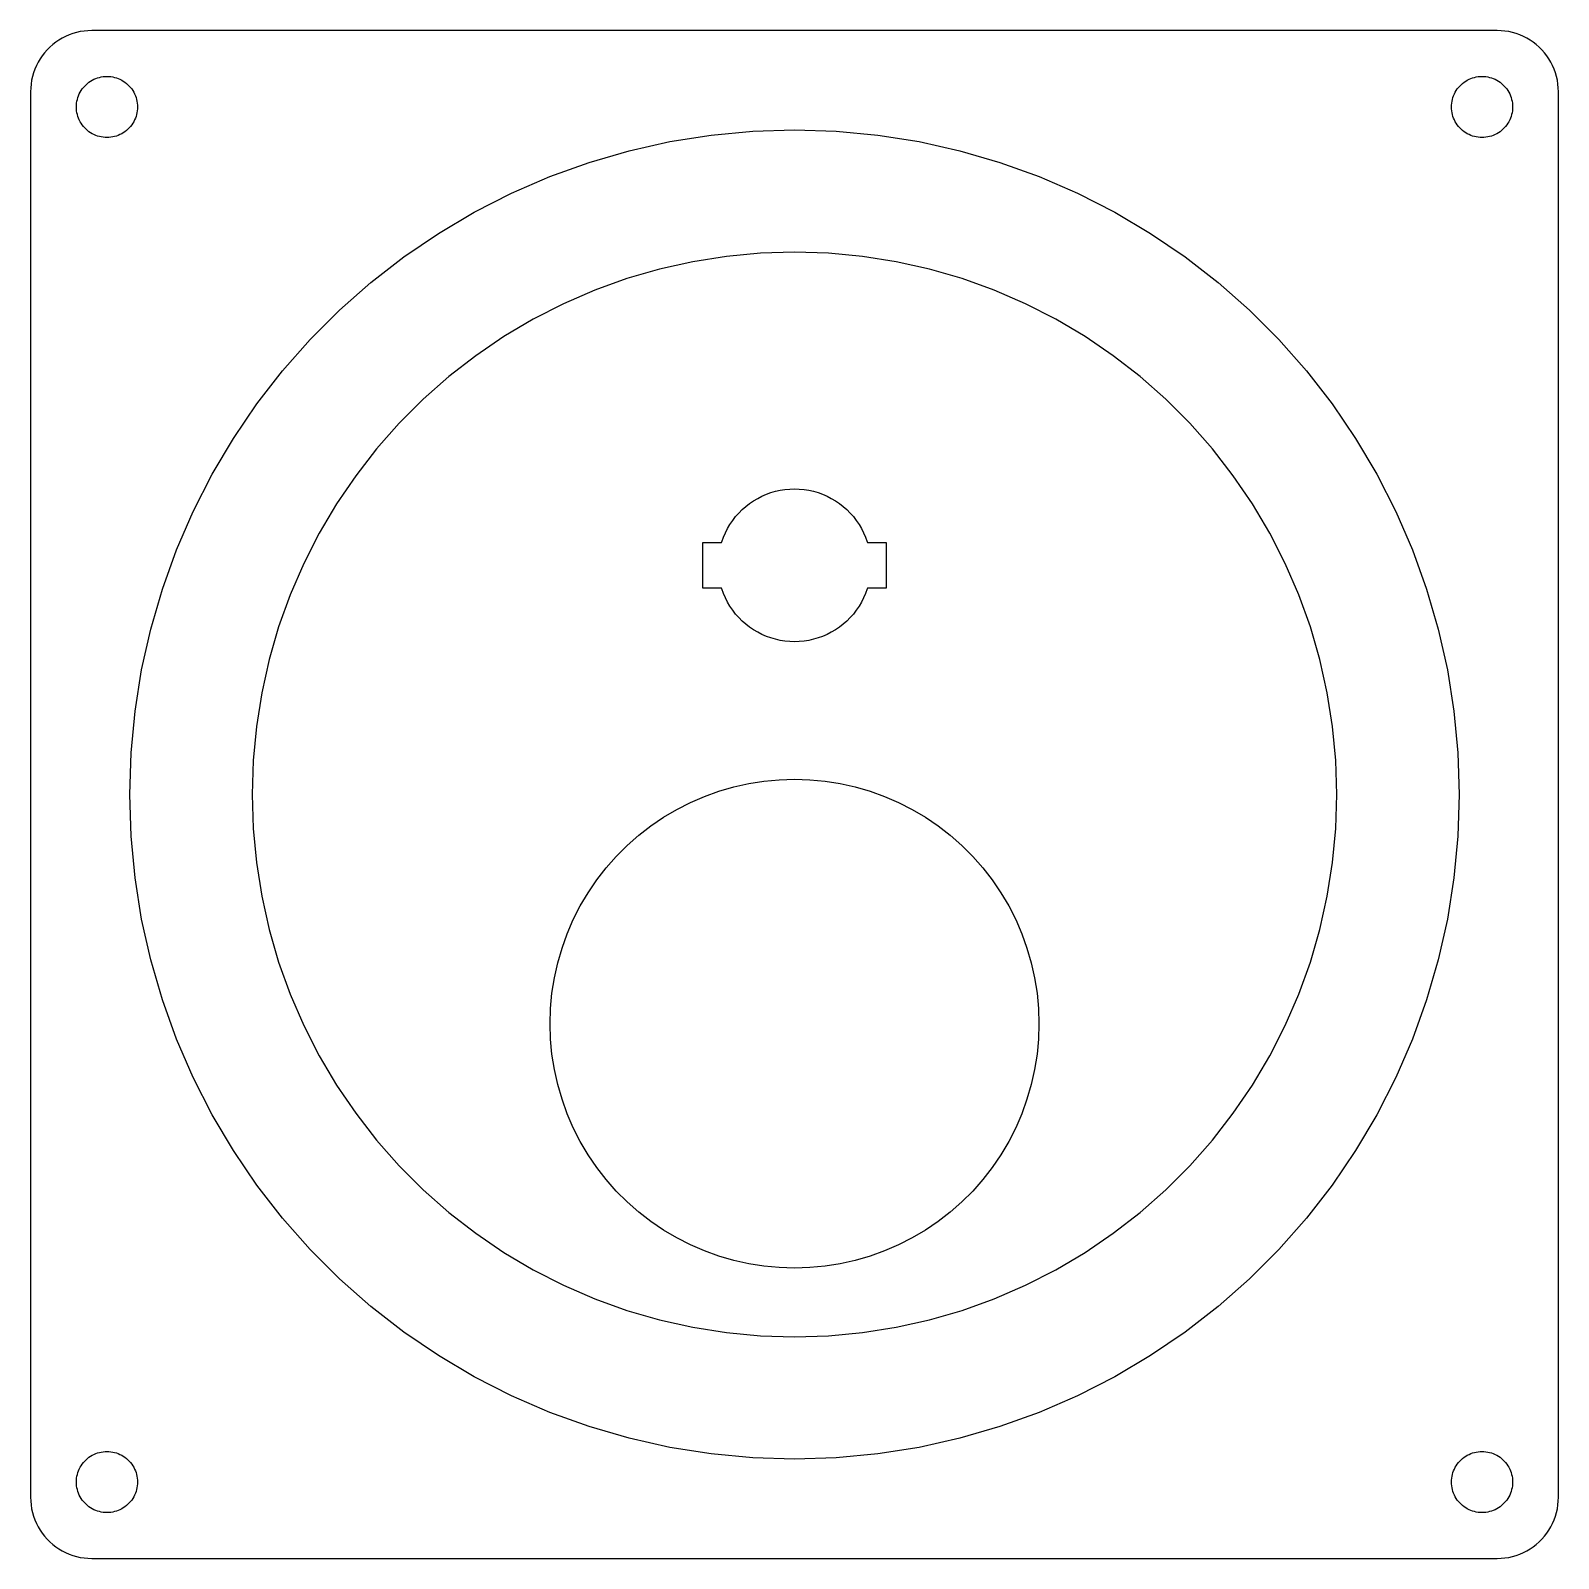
# Model space of a CAD drawing. Header units: metres. Extents: x -50 to 260, y -50 to 155.
# Drawn here: x 55 to 155, y -50 to 50 of the extents above; entities that cross this region are included whole.
import ezdxf

# ---------------------------------------------------------------- set-up
doc = ezdxf.new("R2010")
doc.units = ezdxf.units.M

msp = doc.modelspace()

# ---------------------------------------------------------------- linework, layer by layer
for p, q in [((59, 50), (58.7488, 49.9921)), ((151, 50), (59, 50)), ((151.251, 49.9921), (151, 50)), ((56.4503, 49.082), (56.2618, 48.9159)), ((56.6489, 49.2361), (56.4503, 49.082)), ((56.8567, 49.3773), (56.6489, 49.2361)), ((57.073, 49.5052), (56.8567, 49.3773)), ((57.2969, 49.6193), (57.073, 49.5052)), ((57.5275, 49.7191), (57.2969, 49.6193)), ((57.7639, 49.8042), (57.5275, 49.7191)), ((58.0052, 49.8743), (57.7639, 49.8042)), ((58.2505, 49.9291), (58.0052, 49.8743)), ((58.4987, 49.9684), (58.2505, 49.9291)), ((58.7488, 49.9921), (58.4987, 49.9684)), ((151.501, 49.9684), (151.251, 49.9921)), ((151.75, 49.9291), (151.501, 49.9684)), ((151.995, 49.8743), (151.75, 49.9291)), ((152.236, 49.8042), (151.995, 49.8743)), ((152.472, 49.7191), (152.236, 49.8042)), ((152.703, 49.6193), (152.472, 49.7191)), ((152.927, 49.5052), (152.703, 49.6193)), ((153.143, 49.3773), (152.927, 49.5052)), ((153.351, 49.2361), (153.143, 49.3773)), ((153.55, 49.082), (153.351, 49.2361)), ((153.738, 48.9159), (153.55, 49.082)), ((55.6227, 48.1433), (55.4948, 47.927)), ((55.7639, 48.3511), (55.6227, 48.1433)), ((55.918, 48.5497), (55.7639, 48.3511)), ((56.0841, 48.7382), (55.918, 48.5497)), ((56.2618, 48.9159), (56.0841, 48.7382)), ((153.916, 48.7382), (153.738, 48.9159)), ((154.082, 48.5497), (153.916, 48.7382)), ((154.236, 48.3511), (154.082, 48.5497)), ((154.377, 48.1433), (154.236, 48.3511)), ((154.505, 47.927), (154.377, 48.1433)), ((55.1958, 47.2361), (55.1257, 46.9948)), ((55.2809, 47.4725), (55.1958, 47.2361)), ((55.3807, 47.7031), (55.2809, 47.4725)), ((55.4948, 47.927), (55.3807, 47.7031)), ((59.8744, 46.996), (60, 47)), ((60, 47), (60.1256, 46.996)), ((149.874, 46.996), (150, 47)), ((150, 47), (150.126, 46.996)), ((154.619, 47.7031), (154.505, 47.927)), ((154.719, 47.4725), (154.619, 47.7031)), ((154.804, 47.2361), (154.719, 47.4725)), ((154.874, 46.9948), (154.804, 47.2361)), ((55.0079, 46.2512), (55, 46)), ((55, 46), (55, -46)), ((55.0316, 46.5013), (55.0079, 46.2512)), ((55.0709, 46.7495), (55.0316, 46.5013)), ((55.1257, 46.9948), (55.0709, 46.7495)), ((58.2474, 45.9635), (58.3114, 46.0716)), ((58.3114, 46.0716), (58.382, 46.1756)), ((58.382, 46.1756), (58.459, 46.2748)), ((58.459, 46.2748), (58.5421, 46.3691)), ((58.5421, 46.3691), (58.6309, 46.4579)), ((58.6309, 46.4579), (58.7252, 46.541)), ((58.7252, 46.541), (58.8244, 46.618)), ((58.8244, 46.618), (58.9284, 46.6886)), ((58.9284, 46.6886), (59.0365, 46.7526)), ((59.0365, 46.7526), (59.1485, 46.8096)), ((59.1485, 46.8096), (59.2638, 46.8595)), ((59.2638, 46.8595), (59.382, 46.9021)), ((59.382, 46.9021), (59.5026, 46.9372)), ((59.5026, 46.9372), (59.6252, 46.9646)), ((59.6252, 46.9646), (59.7493, 46.9842)), ((59.7493, 46.9842), (59.8744, 46.996)), ((60.1256, 46.996), (60.2507, 46.9842)), ((60.2507, 46.9842), (60.3748, 46.9646)), ((60.3748, 46.9646), (60.4974, 46.9372)), ((60.4974, 46.9372), (60.618, 46.9021)), ((60.618, 46.9021), (60.7363, 46.8595)), ((60.7363, 46.8595), (60.8516, 46.8096)), ((60.8516, 46.8096), (60.9635, 46.7526)), ((60.9635, 46.7526), (61.0717, 46.6886)), ((61.0717, 46.6886), (61.1756, 46.618)), ((61.1756, 46.618), (61.2749, 46.541)), ((61.2749, 46.541), (61.3691, 46.4579)), ((61.3691, 46.4579), (61.4579, 46.3691)), ((61.4579, 46.3691), (61.541, 46.2748)), ((61.541, 46.2748), (61.618, 46.1756)), ((61.618, 46.1756), (61.6887, 46.0716)), ((61.6887, 46.0716), (61.7526, 45.9635)), ((148.247, 45.9635), (148.311, 46.0716)), ((148.311, 46.0716), (148.382, 46.1756)), ((148.382, 46.1756), (148.459, 46.2748)), ((148.459, 46.2748), (148.542, 46.3691)), ((148.542, 46.3691), (148.631, 46.4579)), ((148.631, 46.4579), (148.725, 46.541)), ((148.725, 46.541), (148.824, 46.618)), ((148.824, 46.618), (148.928, 46.6886)), ((148.928, 46.6886), (149.036, 46.7526)), ((149.036, 46.7526), (149.148, 46.8096)), ((149.148, 46.8096), (149.264, 46.8595)), ((149.264, 46.8595), (149.382, 46.9021)), ((149.382, 46.9021), (149.503, 46.9372)), ((149.503, 46.9372), (149.625, 46.9646)), ((149.625, 46.9646), (149.749, 46.9842)), ((149.749, 46.9842), (149.874, 46.996)), ((150.126, 46.996), (150.251, 46.9842)), ((150.251, 46.9842), (150.375, 46.9646)), ((150.375, 46.9646), (150.497, 46.9372)), ((150.497, 46.9372), (150.618, 46.9021)), ((150.618, 46.9021), (150.736, 46.8595)), ((150.736, 46.8595), (150.852, 46.8096)), ((150.852, 46.8096), (150.964, 46.7526)), ((150.964, 46.7526), (151.072, 46.6886)), ((151.072, 46.6886), (151.176, 46.618)), ((151.176, 46.618), (151.275, 46.541)), ((151.275, 46.541), (151.369, 46.4579)), ((151.369, 46.4579), (151.458, 46.3691)), ((151.458, 46.3691), (151.541, 46.2748)), ((151.541, 46.2748), (151.618, 46.1756)), ((151.618, 46.1756), (151.689, 46.0716)), ((151.689, 46.0716), (151.753, 45.9635)), ((154.929, 46.7495), (154.874, 46.9948)), ((154.968, 46.5013), (154.929, 46.7495)), ((154.992, 46.2512), (154.968, 46.5013)), ((155, 46), (154.992, 46.2512)), ((155, -46), (155, 46)), ((58, 45), (58.004, 45.1256)), ((58.004, 44.8744), (58, 45)), ((58.004, 45.1256), (58.0158, 45.2507)), ((58.0158, 45.2507), (58.0354, 45.3748)), ((58.0354, 45.3748), (58.0628, 45.4974)), ((58.0628, 45.4974), (58.0979, 45.618)), ((58.0979, 45.618), (58.1405, 45.7362)), ((58.1405, 45.7362), (58.1904, 45.8515)), ((58.1904, 45.8515), (58.2474, 45.9635)), ((61.7526, 45.9635), (61.8097, 45.8515)), ((61.8097, 45.8515), (61.8596, 45.7362)), ((61.8596, 45.7362), (61.9021, 45.618)), ((61.9021, 45.618), (61.9372, 45.4974)), ((61.9372, 45.4974), (61.9646, 45.3748)), ((61.9646, 45.3748), (61.9842, 45.2507)), ((61.9842, 45.2507), (61.9961, 45.1256)), ((61.9961, 45.1256), (62, 45)), ((62, 45), (61.9961, 44.8744)), ((148, 45), (148.004, 45.1256)), ((148.004, 44.8744), (148, 45)), ((148.004, 45.1256), (148.016, 45.2507)), ((148.016, 45.2507), (148.035, 45.3748)), ((148.035, 45.3748), (148.063, 45.4974)), ((148.063, 45.4974), (148.098, 45.618)), ((148.098, 45.618), (148.14, 45.7362)), ((148.14, 45.7362), (148.19, 45.8515)), ((148.19, 45.8515), (148.247, 45.9635)), ((151.753, 45.9635), (151.81, 45.8515)), ((151.81, 45.8515), (151.86, 45.7362)), ((151.86, 45.7362), (151.902, 45.618)), ((151.902, 45.618), (151.937, 45.4974)), ((151.937, 45.4974), (151.965, 45.3748)), ((151.965, 45.3748), (151.984, 45.2507)), ((151.984, 45.2507), (151.996, 45.1256)), ((151.996, 45.1256), (152, 45)), ((152, 45), (151.996, 44.8744)), ((58.0158, 44.7493), (58.004, 44.8744)), ((58.0354, 44.6252), (58.0158, 44.7493)), ((58.0628, 44.5026), (58.0354, 44.6252)), ((58.0979, 44.382), (58.0628, 44.5026)), ((58.1405, 44.2637), (58.0979, 44.382)), ((58.1904, 44.1484), (58.1405, 44.2637)), ((58.2474, 44.0365), (58.1904, 44.1484)), ((58.3114, 43.9283), (58.2474, 44.0365)), ((61.7526, 44.0365), (61.6887, 43.9283)), ((61.8097, 44.1484), (61.7526, 44.0365)), ((61.8596, 44.2637), (61.8097, 44.1484)), ((61.9021, 44.382), (61.8596, 44.2637)), ((61.9372, 44.5026), (61.9021, 44.382)), ((61.9646, 44.6252), (61.9372, 44.5026)), ((61.9842, 44.7493), (61.9646, 44.6252)), ((61.9961, 44.8744), (61.9842, 44.7493)), ((148.016, 44.7493), (148.004, 44.8744)), ((148.035, 44.6252), (148.016, 44.7493)), ((148.063, 44.5026), (148.035, 44.6252)), ((148.098, 44.382), (148.063, 44.5026)), ((148.14, 44.2637), (148.098, 44.382)), ((148.19, 44.1484), (148.14, 44.2637)), ((148.247, 44.0365), (148.19, 44.1484)), ((148.311, 43.9283), (148.247, 44.0365)), ((151.753, 44.0365), (151.689, 43.9283)), ((151.81, 44.1484), (151.753, 44.0365)), ((151.86, 44.2637), (151.81, 44.1484)), ((151.902, 44.382), (151.86, 44.2637)), ((151.937, 44.5026), (151.902, 44.382)), ((151.965, 44.6252), (151.937, 44.5026)), ((151.984, 44.7493), (151.965, 44.6252)), ((151.996, 44.8744), (151.984, 44.7493)), ((58.382, 43.8244), (58.3114, 43.9283)), ((58.459, 43.7251), (58.382, 43.8244)), ((58.5421, 43.6309), (58.459, 43.7251)), ((58.6309, 43.5421), (58.5421, 43.6309)), ((58.7252, 43.459), (58.6309, 43.5421)), ((58.8244, 43.382), (58.7252, 43.459)), ((58.9284, 43.3113), (58.8244, 43.382)), ((59.0365, 43.2474), (58.9284, 43.3113)), ((59.1485, 43.1903), (59.0365, 43.2474)), ((59.2638, 43.1404), (59.1485, 43.1903)), ((59.382, 43.0979), (59.2638, 43.1404)), ((59.5026, 43.0628), (59.382, 43.0979)), ((59.6252, 43.0354), (59.5026, 43.0628)), ((59.7493, 43.0158), (59.6252, 43.0354)), ((59.8744, 43.0039), (59.7493, 43.0158)), ((60, 43), (59.8744, 43.0039)), ((60.1256, 43.0039), (60, 43)), ((60.2507, 43.0158), (60.1256, 43.0039)), ((60.3748, 43.0354), (60.2507, 43.0158)), ((60.4974, 43.0628), (60.3748, 43.0354)), ((60.618, 43.0979), (60.4974, 43.0628)), ((60.7363, 43.1404), (60.618, 43.0979)), ((60.8516, 43.1903), (60.7363, 43.1404)), ((60.9635, 43.2474), (60.8516, 43.1903)), ((61.0717, 43.3113), (60.9635, 43.2474)), ((61.1756, 43.382), (61.0717, 43.3113)), ((61.2749, 43.459), (61.1756, 43.382)), ((61.3691, 43.5421), (61.2749, 43.459)), ((61.4579, 43.6309), (61.3691, 43.5421)), ((61.541, 43.7251), (61.4579, 43.6309)), ((61.618, 43.8244), (61.541, 43.7251)), ((61.6887, 43.9283), (61.618, 43.8244)), ((96.8489, 42.7295), (99.548, 43.157)), ((99.548, 43.157), (102.269, 43.4142)), ((102.269, 43.4142), (105, 43.5)), ((105, 43.5), (107.731, 43.4142)), ((107.731, 43.4142), (110.452, 43.157)), ((110.452, 43.157), (113.151, 42.7295)), ((148.382, 43.8244), (148.311, 43.9283)), ((148.459, 43.7251), (148.382, 43.8244)), ((148.542, 43.6309), (148.459, 43.7251)), ((148.631, 43.5421), (148.542, 43.6309)), ((148.725, 43.459), (148.631, 43.5421)), ((148.824, 43.382), (148.725, 43.459)), ((148.928, 43.3113), (148.824, 43.382)), ((149.036, 43.2474), (148.928, 43.3113)), ((149.148, 43.1903), (149.036, 43.2474)), ((149.264, 43.1404), (149.148, 43.1903)), ((149.382, 43.0979), (149.264, 43.1404)), ((149.503, 43.0628), (149.382, 43.0979)), ((149.625, 43.0354), (149.503, 43.0628)), ((149.749, 43.0158), (149.625, 43.0354)), ((149.874, 43.0039), (149.749, 43.0158)), ((150, 43), (149.874, 43.0039)), ((150.126, 43.0039), (150, 43)), ((150.251, 43.0158), (150.126, 43.0039)), ((150.375, 43.0354), (150.251, 43.0158)), ((150.497, 43.0628), (150.375, 43.0354)), ((150.618, 43.0979), (150.497, 43.0628)), ((150.736, 43.1404), (150.618, 43.0979)), ((150.852, 43.1903), (150.736, 43.1404)), ((150.964, 43.2474), (150.852, 43.1903)), ((151.072, 43.3113), (150.964, 43.2474)), ((151.176, 43.382), (151.072, 43.3113)), ((151.275, 43.459), (151.176, 43.382)), ((151.369, 43.5421), (151.275, 43.459)), ((151.458, 43.6309), (151.369, 43.5421)), ((151.541, 43.7251), (151.458, 43.6309)), ((151.618, 43.8244), (151.541, 43.7251)), ((151.689, 43.9283), (151.618, 43.8244)), ((91.5578, 41.371), (94.182, 42.1334)), ((94.182, 42.1334), (96.8489, 42.7295)), ((113.151, 42.7295), (115.818, 42.1334)), ((115.818, 42.1334), (118.442, 41.371)), ((88.9866, 40.4453), (91.5578, 41.371)), ((118.442, 41.371), (121.013, 40.4453)), ((86.4786, 39.36), (88.9866, 40.4453)), ((121.013, 40.4453), (123.521, 39.36)), ((84.0437, 38.1193), (86.4786, 39.36)), ((123.521, 39.36), (125.956, 38.1193)), ((81.6915, 36.7283), (84.0437, 38.1193)), ((125.956, 38.1193), (128.308, 36.7283)), ((79.4314, 35.1922), (81.6915, 36.7283)), ((128.308, 36.7283), (130.569, 35.1922)), ((77.2721, 33.5173), (79.4314, 35.1922)), ((100.551, 35.2201), (98.348, 34.8712)), ((102.771, 35.4299), (100.551, 35.2201)), ((105, 35.5), (102.771, 35.4299)), ((107.229, 35.4299), (105, 35.5)), ((109.449, 35.2201), (107.229, 35.4299)), ((111.652, 34.8712), (109.449, 35.2201)), ((130.569, 35.1922), (132.728, 33.5173)), ((96.1715, 34.3847), (94.0299, 33.7625)), ((98.348, 34.8712), (96.1715, 34.3847)), ((113.828, 34.3847), (111.652, 34.8712)), ((115.97, 33.7625), (113.828, 34.3847)), ((75.2222, 31.7101), (77.2721, 33.5173)), ((91.9316, 33.0071), (89.8848, 32.1214)), ((94.0299, 33.7625), (91.9316, 33.0071)), ((118.068, 33.0071), (115.97, 33.7625)), ((120.115, 32.1214), (118.068, 33.0071)), ((132.728, 33.5173), (134.778, 31.7101)), ((89.8848, 32.1214), (87.8978, 31.1089)), ((122.102, 31.1089), (120.115, 32.1214)), ((73.2899, 29.7778), (75.2222, 31.7101)), ((87.8978, 31.1089), (85.9781, 29.9736)), ((124.022, 29.9736), (122.102, 31.1089)), ((134.778, 31.7101), (136.71, 29.7778)), ((71.4827, 27.7279), (73.2899, 29.7778)), ((85.9781, 29.9736), (84.1336, 28.7201)), ((125.866, 28.7201), (124.022, 29.9736)), ((136.71, 29.7778), (138.517, 27.7279)), ((84.1336, 28.7201), (82.3715, 27.3532)), ((127.629, 27.3532), (125.866, 28.7201)), ((69.8078, 25.5686), (71.4827, 27.7279)), ((82.3715, 27.3532), (80.6986, 25.8784)), ((129.301, 25.8784), (127.629, 27.3532)), ((138.517, 27.7279), (140.192, 25.5686)), ((68.2717, 23.3085), (69.8078, 25.5686)), ((80.6986, 25.8784), (79.1216, 24.3014)), ((130.878, 24.3014), (129.301, 25.8784)), ((140.192, 25.5686), (141.728, 23.3085)), ((79.1216, 24.3014), (77.6468, 22.6285)), ((132.353, 22.6285), (130.878, 24.3014)), ((66.8807, 20.9563), (68.2717, 23.3085)), ((141.728, 23.3085), (143.119, 20.9563)), ((77.6468, 22.6285), (76.2799, 20.8664)), ((133.72, 20.8664), (132.353, 22.6285)), ((65.64, 18.5214), (66.8807, 20.9563)), ((76.2799, 20.8664), (75.0264, 19.0219)), ((104.686, 19.9901), (105, 20)), ((105, 20), (105.314, 19.9901)), ((134.974, 19.0219), (133.72, 20.8664)), ((143.119, 20.9563), (144.36, 18.5214)), ((75.0264, 19.0219), (73.8911, 17.1022)), ((101.813, 18.8526), (102.061, 19.0451)), ((102.061, 19.0451), (102.321, 19.2216)), ((102.321, 19.2216), (102.591, 19.3815)), ((102.591, 19.3815), (102.871, 19.5241)), ((102.871, 19.5241), (103.159, 19.6489)), ((103.159, 19.6489), (103.455, 19.7553)), ((103.455, 19.7553), (103.757, 19.8429)), ((103.757, 19.8429), (104.063, 19.9114)), ((104.063, 19.9114), (104.373, 19.9606)), ((104.373, 19.9606), (104.686, 19.9901)), ((105.314, 19.9901), (105.627, 19.9606)), ((105.627, 19.9606), (105.937, 19.9114)), ((105.937, 19.9114), (106.243, 19.8429)), ((106.243, 19.8429), (106.545, 19.7553)), ((106.545, 19.7553), (106.841, 19.6489)), ((106.841, 19.6489), (107.129, 19.5241)), ((107.129, 19.5241), (107.409, 19.3815)), ((107.409, 19.3815), (107.679, 19.2216)), ((107.679, 19.2216), (107.939, 19.0451)), ((107.939, 19.0451), (108.187, 18.8526)), ((136.109, 17.1022), (134.974, 19.0219)), ((64.5547, 16.0134), (65.64, 18.5214)), ((100.955, 17.9389), (101.147, 18.1871)), ((101.147, 18.1871), (101.355, 18.4227)), ((101.355, 18.4227), (101.577, 18.6448)), ((101.577, 18.6448), (101.813, 18.8526)), ((108.187, 18.8526), (108.423, 18.6448)), ((108.423, 18.6448), (108.645, 18.4227)), ((108.645, 18.4227), (108.853, 18.1871)), ((108.853, 18.1871), (109.045, 17.9389)), ((144.36, 18.5214), (145.445, 16.0134)), ((73.8911, 17.1022), (72.8786, 15.1152)), ((100.351, 16.8406), (100.476, 17.1289)), ((100.476, 17.1289), (100.618, 17.4088)), ((100.618, 17.4088), (100.778, 17.6791)), ((100.778, 17.6791), (100.955, 17.9389)), ((109.045, 17.9389), (109.222, 17.6791)), ((109.222, 17.6791), (109.382, 17.4088)), ((109.382, 17.4088), (109.524, 17.1289)), ((109.524, 17.1289), (109.649, 16.8406)), ((137.121, 15.1152), (136.109, 17.1022)), ((63.629, 13.4422), (64.5547, 16.0134)), ((99, 13.5), (99, 16.5)), ((99, 16.5), (100.232, 16.5)), ((100.232, 16.5), (100.245, 16.5451)), ((100.245, 16.5451), (100.351, 16.8406)), ((109.649, 16.8406), (109.755, 16.5451)), ((109.755, 16.5451), (109.768, 16.5)), ((109.768, 16.5), (111, 16.5)), ((111, 16.5), (111, 13.5)), ((145.445, 16.0134), (146.371, 13.4422)), ((72.8786, 15.1152), (71.9929, 13.0684)), ((138.007, 13.0684), (137.121, 15.1152)), ((62.8666, 10.818), (63.629, 13.4422)), ((71.9929, 13.0684), (71.2375, 10.9701)), ((100.232, 13.5), (99, 13.5)), ((100.245, 13.4549), (100.232, 13.5)), ((100.351, 13.1594), (100.245, 13.4549)), ((100.476, 12.8711), (100.351, 13.1594)), ((109.649, 13.1594), (109.524, 12.8711)), ((109.755, 13.4549), (109.649, 13.1594)), ((109.768, 13.5), (109.755, 13.4549)), ((111, 13.5), (109.768, 13.5)), ((138.762, 10.9701), (138.007, 13.0684)), ((146.371, 13.4422), (147.133, 10.818)), ((100.618, 12.5912), (100.476, 12.8711)), ((100.778, 12.3209), (100.618, 12.5912)), ((100.955, 12.0611), (100.778, 12.3209)), ((101.147, 11.8129), (100.955, 12.0611)), ((109.045, 12.0611), (108.853, 11.8129)), ((109.222, 12.3209), (109.045, 12.0611)), ((109.382, 12.5912), (109.222, 12.3209)), ((109.524, 12.8711), (109.382, 12.5912)), ((101.355, 11.5773), (101.147, 11.8129)), ((101.577, 11.3552), (101.355, 11.5773)), ((101.813, 11.1474), (101.577, 11.3552)), ((102.061, 10.9549), (101.813, 11.1474)), ((108.187, 11.1474), (107.939, 10.9549)), ((108.423, 11.3552), (108.187, 11.1474)), ((108.645, 11.5773), (108.423, 11.3552)), ((108.853, 11.8129), (108.645, 11.5773)), ((62.2705, 8.15108), (62.8666, 10.818)), ((71.2375, 10.9701), (70.6153, 8.82848)), ((102.321, 10.7784), (102.061, 10.9549)), ((102.591, 10.6185), (102.321, 10.7784)), ((102.871, 10.4759), (102.591, 10.6185)), ((103.159, 10.3511), (102.871, 10.4759)), ((103.455, 10.2447), (103.159, 10.3511)), ((103.757, 10.1571), (103.455, 10.2447)), ((104.063, 10.0886), (103.757, 10.1571)), ((104.373, 10.0394), (104.063, 10.0886)), ((104.686, 10.0099), (104.373, 10.0394)), ((105, 10), (104.686, 10.0099)), ((105.314, 10.0099), (105, 10)), ((105.627, 10.0394), (105.314, 10.0099)), ((105.937, 10.0886), (105.627, 10.0394)), ((106.243, 10.1571), (105.937, 10.0886)), ((106.545, 10.2447), (106.243, 10.1571)), ((106.841, 10.3511), (106.545, 10.2447)), ((107.129, 10.4759), (106.841, 10.3511)), ((107.409, 10.6185), (107.129, 10.4759)), ((107.679, 10.7784), (107.409, 10.6185)), ((107.939, 10.9549), (107.679, 10.7784)), ((139.385, 8.82848), (138.762, 10.9701)), ((147.133, 10.818), (147.729, 8.15108)), ((61.843, 5.45198), (62.2705, 8.15108)), ((70.6153, 8.82848), (70.1288, 6.65202)), ((139.871, 6.65202), (139.385, 8.82848)), ((147.729, 8.15108), (148.157, 5.45198)), ((70.1288, 6.65202), (69.7799, 4.44933)), ((140.22, 4.44933), (139.871, 6.65202)), ((61.5858, 2.73138), (61.843, 5.45198)), ((148.157, 5.45198), (148.414, 2.73138)), ((69.7799, 4.44933), (69.5701, 2.22905)), ((140.43, 2.22905), (140.22, 4.44933)), ((61.5, 0), (61.5858, 2.73138)), ((69.5701, 2.22905), (69.5, 0)), ((140.5, 0), (140.43, 2.22905)), ((148.414, 2.73138), (148.5, 0)), ((103.995, 0.96841), (105, 1)), ((105, 1), (106.005, 0.96841)), ((61.5858, -2.73138), (61.5, 0)), ((69.5, 0), (69.5701, -2.22905)), ((99.11, -0.12358), (100.056, 0.2169)), ((100.056, 0.2169), (101.021, 0.49733)), ((101.021, 0.49733), (102.002, 0.71658)), ((102.002, 0.71658), (102.995, 0.87382)), ((102.995, 0.87382), (103.995, 0.96841)), ((106.005, 0.96841), (107.005, 0.87382)), ((107.005, 0.87382), (107.998, 0.71658)), ((107.998, 0.71658), (108.979, 0.49733)), ((108.979, 0.49733), (109.944, 0.2169)), ((109.944, 0.2169), (110.89, -0.12358)), ((140.43, -2.22905), (140.5, 0)), ((148.5, 0), (148.414, -2.73138)), ((96.4268, -1.49077), (97.2919, -0.9791)), ((97.2919, -0.9791), (98.1875, -0.52278)), ((98.1875, -0.52278), (99.11, -0.12358)), ((110.89, -0.12358), (111.812, -0.52278)), ((111.812, -0.52278), (112.708, -0.9791)), ((112.708, -0.9791), (113.573, -1.49077)), ((95.5954, -2.05574), (96.4268, -1.49077)), ((113.573, -1.49077), (114.405, -2.05574)), ((61.843, -5.45198), (61.5858, -2.73138)), ((69.5701, -2.22905), (69.7799, -4.44933)), ((94.0473, -3.3365), (94.8012, -2.6718)), ((94.8012, -2.6718), (95.5954, -2.05574)), ((114.405, -2.05574), (115.199, -2.6718)), ((115.199, -2.6718), (115.953, -3.3365)), ((140.22, -4.44933), (140.43, -2.22905)), ((148.414, -2.73138), (148.157, -5.45198)), ((93.3365, -4.04726), (94.0473, -3.3365)), ((115.953, -3.3365), (116.663, -4.04726)), ((69.7799, -4.44933), (70.1288, -6.65202)), ((92.0557, -5.59544), (92.6718, -4.80122)), ((92.6718, -4.80122), (93.3365, -4.04726)), ((116.663, -4.04726), (117.328, -4.80122)), ((117.328, -4.80122), (117.944, -5.59544)), ((139.871, -6.65202), (140.22, -4.44933)), ((62.2705, -8.15108), (61.843, -5.45198)), ((91.4908, -6.42677), (92.0557, -5.59544)), ((117.944, -5.59544), (118.509, -6.42677)), ((148.157, -5.45198), (147.729, -8.15108)), ((70.1288, -6.65202), (70.6153, -8.82848)), ((90.9791, -7.29195), (91.4908, -6.42677)), ((118.509, -6.42677), (119.021, -7.29195)), ((139.385, -8.82848), (139.871, -6.65202)), ((90.5228, -8.18755), (90.9791, -7.29195)), ((119.021, -7.29195), (119.477, -8.18755)), ((62.8666, -10.818), (62.2705, -8.15108)), ((70.6153, -8.82848), (71.2375, -10.9701)), ((90.1236, -9.11002), (90.5228, -8.18755)), ((119.477, -8.18755), (119.876, -9.11002)), ((138.762, -10.9701), (139.385, -8.82848)), ((147.729, -8.15108), (147.133, -10.818)), ((89.7831, -10.0557), (90.1236, -9.11002)), ((119.876, -9.11002), (120.217, -10.0557)), ((63.629, -13.4422), (62.8666, -10.818)), ((71.2375, -10.9701), (71.9929, -13.0684)), ((89.5027, -11.021), (89.7831, -10.0557)), ((120.217, -10.0557), (120.497, -11.021)), ((138.007, -13.0684), (138.762, -10.9701)), ((147.133, -10.818), (146.371, -13.4422)), ((89.2834, -12.0019), (89.5027, -11.021)), ((120.497, -11.021), (120.717, -12.0019)), ((89.0316, -13.9954), (89.1262, -12.9947)), ((89.1262, -12.9947), (89.2834, -12.0019)), ((120.717, -12.0019), (120.874, -12.9947)), ((120.874, -12.9947), (120.968, -13.9954)), ((64.5547, -16.0134), (63.629, -13.4422)), ((71.9929, -13.0684), (72.8786, -15.1152)), ((89, -15), (89.0316, -13.9954)), ((120.968, -13.9954), (121, -15)), ((137.121, -15.1152), (138.007, -13.0684)), ((146.371, -13.4422), (145.445, -16.0134)), ((89.0316, -16.0046), (89, -15)), ((121, -15), (120.968, -16.0046)), ((72.8786, -15.1152), (73.8911, -17.1022)), ((136.109, -17.1022), (137.121, -15.1152)), ((65.64, -18.5214), (64.5547, -16.0134)), ((89.1262, -17.0053), (89.0316, -16.0046)), ((120.968, -16.0046), (120.874, -17.0053)), ((145.445, -16.0134), (144.36, -18.5214)), ((73.8911, -17.1022), (75.0264, -19.0219)), ((89.2834, -17.9981), (89.1262, -17.0053)), ((89.5027, -18.979), (89.2834, -17.9981)), ((120.717, -17.9981), (120.497, -18.979)), ((120.874, -17.0053), (120.717, -17.9981)), ((134.974, -19.0219), (136.109, -17.1022)), ((66.8807, -20.9563), (65.64, -18.5214)), ((89.7831, -19.9443), (89.5027, -18.979)), ((120.497, -18.979), (120.217, -19.9443)), ((144.36, -18.5214), (143.119, -20.9563)), ((75.0264, -19.0219), (76.2799, -20.8664)), ((90.1236, -20.89), (89.7831, -19.9443)), ((120.217, -19.9443), (119.876, -20.89)), ((133.72, -20.8664), (134.974, -19.0219)), ((68.2717, -23.3085), (66.8807, -20.9563)), ((76.2799, -20.8664), (77.6468, -22.6285)), ((90.5228, -21.8125), (90.1236, -20.89)), ((119.876, -20.89), (119.477, -21.8125)), ((132.353, -22.6285), (133.72, -20.8664)), ((143.119, -20.9563), (141.728, -23.3085)), ((90.9791, -22.7081), (90.5228, -21.8125)), ((119.477, -21.8125), (119.021, -22.7081)), ((77.6468, -22.6285), (79.1216, -24.3014)), ((91.4908, -23.5732), (90.9791, -22.7081)), ((119.021, -22.7081), (118.509, -23.5732)), ((130.878, -24.3014), (132.353, -22.6285)), ((69.8078, -25.5686), (68.2717, -23.3085)), ((92.0557, -24.4046), (91.4908, -23.5732)), ((118.509, -23.5732), (117.944, -24.4046)), ((141.728, -23.3085), (140.192, -25.5686)), ((79.1216, -24.3014), (80.6986, -25.8784)), ((92.6718, -25.1988), (92.0557, -24.4046)), ((117.944, -24.4046), (117.328, -25.1988)), ((129.301, -25.8784), (130.878, -24.3014)), ((71.4827, -27.7279), (69.8078, -25.5686)), ((80.6986, -25.8784), (82.3715, -27.3532)), ((93.3365, -25.9527), (92.6718, -25.1988)), ((94.0473, -26.6635), (93.3365, -25.9527)), ((116.663, -25.9527), (115.953, -26.6635)), ((117.328, -25.1988), (116.663, -25.9527)), ((127.629, -27.3532), (129.301, -25.8784)), ((140.192, -25.5686), (138.517, -27.7279)), ((94.8012, -27.3282), (94.0473, -26.6635)), ((115.953, -26.6635), (115.199, -27.3282)), ((73.2899, -29.7778), (71.4827, -27.7279)), ((82.3715, -27.3532), (84.1336, -28.7201)), ((95.5954, -27.9443), (94.8012, -27.3282)), ((96.4268, -28.5092), (95.5954, -27.9443)), ((114.405, -27.9443), (113.573, -28.5092)), ((115.199, -27.3282), (114.405, -27.9443)), ((125.866, -28.7201), (127.629, -27.3532)), ((138.517, -27.7279), (136.71, -29.7778)), ((84.1336, -28.7201), (85.9781, -29.9736)), ((97.2919, -29.0209), (96.4268, -28.5092)), ((113.573, -28.5092), (112.708, -29.0209)), ((124.022, -29.9736), (125.866, -28.7201)), ((75.2222, -31.7101), (73.2899, -29.7778)), ((85.9781, -29.9736), (87.8978, -31.1089)), ((98.1875, -29.4772), (97.2919, -29.0209)), ((99.11, -29.8764), (98.1875, -29.4772)), ((100.056, -30.2169), (99.11, -29.8764)), ((110.89, -29.8764), (109.944, -30.2169)), ((111.812, -29.4772), (110.89, -29.8764)), ((112.708, -29.0209), (111.812, -29.4772)), ((122.102, -31.1089), (124.022, -29.9736)), ((136.71, -29.7778), (134.778, -31.7101)), ((101.021, -30.4973), (100.056, -30.2169)), ((102.002, -30.7166), (101.021, -30.4973)), ((102.995, -30.8738), (102.002, -30.7166)), ((103.995, -30.9684), (102.995, -30.8738)), ((105, -31), (103.995, -30.9684)), ((106.005, -30.9684), (105, -31)), ((107.005, -30.8738), (106.005, -30.9684)), ((107.998, -30.7166), (107.005, -30.8738)), ((108.979, -30.4973), (107.998, -30.7166)), ((109.944, -30.2169), (108.979, -30.4973)), ((77.2721, -33.5173), (75.2222, -31.7101)), ((87.8978, -31.1089), (89.8848, -32.1214)), ((120.115, -32.1214), (122.102, -31.1089)), ((134.778, -31.7101), (132.728, -33.5173)), ((89.8848, -32.1214), (91.9316, -33.0071)), ((118.068, -33.0071), (120.115, -32.1214)), ((79.4314, -35.1922), (77.2721, -33.5173)), ((91.9316, -33.0071), (94.0299, -33.7625)), ((94.0299, -33.7625), (96.1715, -34.3847)), ((113.828, -34.3847), (115.97, -33.7625)), ((115.97, -33.7625), (118.068, -33.0071)), ((132.728, -33.5173), (130.569, -35.1922)), ((96.1715, -34.3847), (98.348, -34.8712)), ((98.348, -34.8712), (100.551, -35.2201)), ((109.449, -35.2201), (111.652, -34.8712)), ((111.652, -34.8712), (113.828, -34.3847)), ((81.6915, -36.7283), (79.4314, -35.1922)), ((100.551, -35.2201), (102.771, -35.4299)), ((102.771, -35.4299), (105, -35.5)), ((105, -35.5), (107.229, -35.4299)), ((107.229, -35.4299), (109.449, -35.2201)), ((130.569, -35.1922), (128.308, -36.7283)), ((84.0437, -38.1193), (81.6915, -36.7283)), ((128.308, -36.7283), (125.956, -38.1193)), ((86.4786, -39.36), (84.0437, -38.1193)), ((125.956, -38.1193), (123.521, -39.36)), ((88.9866, -40.4453), (86.4786, -39.36)), ((123.521, -39.36), (121.013, -40.4453)), ((91.5578, -41.371), (88.9866, -40.4453)), ((121.013, -40.4453), (118.442, -41.371)), ((94.182, -42.1334), (91.5578, -41.371)), ((118.442, -41.371), (115.818, -42.1334)), ((59.8744, -43.0039), (60, -43)), ((60, -43), (60.1256, -43.0039)), ((96.8489, -42.7295), (94.182, -42.1334)), ((99.548, -43.157), (96.8489, -42.7295)), ((113.151, -42.7295), (110.452, -43.157)), ((115.818, -42.1334), (113.151, -42.7295)), ((149.874, -43.0039), (150, -43)), ((150, -43), (150.126, -43.0039)), ((58.2474, -44.0365), (58.3114, -43.9283)), ((58.3114, -43.9283), (58.382, -43.8244)), ((58.382, -43.8244), (58.459, -43.7251)), ((58.459, -43.7251), (58.5421, -43.6309)), ((58.5421, -43.6309), (58.6309, -43.5421)), ((58.6309, -43.5421), (58.7252, -43.459)), ((58.7252, -43.459), (58.8244, -43.382)), ((58.8244, -43.382), (58.9284, -43.3113)), ((58.9284, -43.3113), (59.0365, -43.2474)), ((59.0365, -43.2474), (59.1485, -43.1903)), ((59.1485, -43.1903), (59.2638, -43.1404)), ((59.2638, -43.1404), (59.382, -43.0979)), ((59.382, -43.0979), (59.5026, -43.0628)), ((59.5026, -43.0628), (59.6252, -43.0354)), ((59.6252, -43.0354), (59.7493, -43.0158)), ((59.7493, -43.0158), (59.8744, -43.0039)), ((60.1256, -43.0039), (60.2507, -43.0158)), ((60.2507, -43.0158), (60.3748, -43.0354)), ((60.3748, -43.0354), (60.4974, -43.0628)), ((60.4974, -43.0628), (60.618, -43.0979)), ((60.618, -43.0979), (60.7363, -43.1404)), ((60.7363, -43.1404), (60.8516, -43.1903)), ((60.8516, -43.1903), (60.9635, -43.2474)), ((60.9635, -43.2474), (61.0717, -43.3113)), ((61.0717, -43.3113), (61.1756, -43.382)), ((61.1756, -43.382), (61.2749, -43.459)), ((61.2749, -43.459), (61.3691, -43.5421)), ((61.3691, -43.5421), (61.4579, -43.6309)), ((61.4579, -43.6309), (61.541, -43.7251)), ((61.541, -43.7251), (61.618, -43.8244)), ((61.618, -43.8244), (61.6887, -43.9283)), ((61.6887, -43.9283), (61.7526, -44.0365)), ((102.269, -43.4142), (99.548, -43.157)), ((105, -43.5), (102.269, -43.4142)), ((107.731, -43.4142), (105, -43.5)), ((110.452, -43.157), (107.731, -43.4142)), ((148.247, -44.0365), (148.311, -43.9283)), ((148.311, -43.9283), (148.382, -43.8244)), ((148.382, -43.8244), (148.459, -43.7251)), ((148.459, -43.7251), (148.542, -43.6309)), ((148.542, -43.6309), (148.631, -43.5421)), ((148.631, -43.5421), (148.725, -43.459)), ((148.725, -43.459), (148.824, -43.382)), ((148.824, -43.382), (148.928, -43.3113)), ((148.928, -43.3113), (149.036, -43.2474)), ((149.036, -43.2474), (149.148, -43.1903)), ((149.148, -43.1903), (149.264, -43.1404)), ((149.264, -43.1404), (149.382, -43.0979)), ((149.382, -43.0979), (149.503, -43.0628)), ((149.503, -43.0628), (149.625, -43.0354)), ((149.625, -43.0354), (149.749, -43.0158)), ((149.749, -43.0158), (149.874, -43.0039)), ((150.126, -43.0039), (150.251, -43.0158)), ((150.251, -43.0158), (150.375, -43.0354)), ((150.375, -43.0354), (150.497, -43.0628)), ((150.497, -43.0628), (150.618, -43.0979)), ((150.618, -43.0979), (150.736, -43.1404)), ((150.736, -43.1404), (150.852, -43.1903)), ((150.852, -43.1903), (150.964, -43.2474)), ((150.964, -43.2474), (151.072, -43.3113)), ((151.072, -43.3113), (151.176, -43.382)), ((151.176, -43.382), (151.275, -43.459)), ((151.275, -43.459), (151.369, -43.5421)), ((151.369, -43.5421), (151.458, -43.6309)), ((151.458, -43.6309), (151.541, -43.7251)), ((151.541, -43.7251), (151.618, -43.8244)), ((151.618, -43.8244), (151.689, -43.9283)), ((151.689, -43.9283), (151.753, -44.0365)), ((58, -45), (58.004, -44.8744)), ((58.004, -45.1256), (58, -45)), ((58.004, -44.8744), (58.0158, -44.7493)), ((58.0158, -44.7493), (58.0354, -44.6252)), ((58.0354, -44.6252), (58.0628, -44.5026)), ((58.0628, -44.5026), (58.0979, -44.382)), ((58.0979, -44.382), (58.1405, -44.2637)), ((58.1405, -44.2637), (58.1904, -44.1484)), ((58.1904, -44.1484), (58.2474, -44.0365)), ((61.7526, -44.0365), (61.8097, -44.1484)), ((61.8097, -44.1484), (61.8596, -44.2637)), ((61.8596, -44.2637), (61.9021, -44.382)), ((61.9021, -44.382), (61.9372, -44.5026)), ((61.9372, -44.5026), (61.9646, -44.6252)), ((61.9646, -44.6252), (61.9842, -44.7493)), ((61.9842, -44.7493), (61.9961, -44.8744)), ((61.9961, -44.8744), (62, -45)), ((62, -45), (61.9961, -45.1256)), ((148, -45), (148.004, -44.8744)), ((148.004, -45.1256), (148, -45)), ((148.004, -44.8744), (148.016, -44.7493)), ((148.016, -44.7493), (148.035, -44.6252)), ((148.035, -44.6252), (148.063, -44.5026)), ((148.063, -44.5026), (148.098, -44.382)), ((148.098, -44.382), (148.14, -44.2637)), ((148.14, -44.2637), (148.19, -44.1484)), ((148.19, -44.1484), (148.247, -44.0365)), ((151.753, -44.0365), (151.81, -44.1484)), ((151.81, -44.1484), (151.86, -44.2637)), ((151.86, -44.2637), (151.902, -44.382)), ((151.902, -44.382), (151.937, -44.5026)), ((151.937, -44.5026), (151.965, -44.6252)), ((151.965, -44.6252), (151.984, -44.7493)), ((151.984, -44.7493), (151.996, -44.8744)), ((151.996, -44.8744), (152, -45)), ((152, -45), (151.996, -45.1256)), ((55, -46), (55.0079, -46.2512)), ((58.0158, -45.2507), (58.004, -45.1256)), ((58.0354, -45.3748), (58.0158, -45.2507)), ((58.0628, -45.4974), (58.0354, -45.3748)), ((58.0979, -45.618), (58.0628, -45.4974)), ((58.1405, -45.7362), (58.0979, -45.618)), ((58.1904, -45.8515), (58.1405, -45.7362)), ((58.2474, -45.9635), (58.1904, -45.8515)), ((58.3114, -46.0716), (58.2474, -45.9635)), ((61.7526, -45.9635), (61.6887, -46.0716)), ((61.8097, -45.8515), (61.7526, -45.9635)), ((61.8596, -45.7362), (61.8097, -45.8515)), ((61.9021, -45.618), (61.8596, -45.7362)), ((61.9372, -45.4974), (61.9021, -45.618)), ((61.9646, -45.3748), (61.9372, -45.4974)), ((61.9842, -45.2507), (61.9646, -45.3748)), ((61.9961, -45.1256), (61.9842, -45.2507)), ((148.016, -45.2507), (148.004, -45.1256)), ((148.035, -45.3748), (148.016, -45.2507)), ((148.063, -45.4974), (148.035, -45.3748)), ((148.098, -45.618), (148.063, -45.4974)), ((148.14, -45.7362), (148.098, -45.618)), ((148.19, -45.8515), (148.14, -45.7362)), ((148.247, -45.9635), (148.19, -45.8515)), ((148.311, -46.0716), (148.247, -45.9635)), ((151.753, -45.9635), (151.689, -46.0716)), ((151.81, -45.8515), (151.753, -45.9635)), ((151.86, -45.7362), (151.81, -45.8515)), ((151.902, -45.618), (151.86, -45.7362)), ((151.937, -45.4974), (151.902, -45.618)), ((151.965, -45.3748), (151.937, -45.4974)), ((151.984, -45.2507), (151.965, -45.3748)), ((151.996, -45.1256), (151.984, -45.2507)), ((154.992, -46.2512), (155, -46)), ((55.0079, -46.2512), (55.0316, -46.5013)), ((55.0316, -46.5013), (55.0709, -46.7495)), ((55.0709, -46.7495), (55.1257, -46.9948)), ((55.1257, -46.9948), (55.1958, -47.2361)), ((58.382, -46.1756), (58.3114, -46.0716)), ((58.459, -46.2748), (58.382, -46.1756)), ((58.5421, -46.3691), (58.459, -46.2748)), ((58.6309, -46.4579), (58.5421, -46.3691)), ((58.7252, -46.541), (58.6309, -46.4579)), ((58.8244, -46.618), (58.7252, -46.541)), ((58.9284, -46.6886), (58.8244, -46.618)), ((59.0365, -46.7526), (58.9284, -46.6886)), ((59.1485, -46.8096), (59.0365, -46.7526)), ((59.2638, -46.8595), (59.1485, -46.8096)), ((59.382, -46.9021), (59.2638, -46.8595)), ((59.5026, -46.9372), (59.382, -46.9021)), ((59.6252, -46.9646), (59.5026, -46.9372)), ((59.7493, -46.9842), (59.6252, -46.9646)), ((59.8744, -46.996), (59.7493, -46.9842)), ((60, -47), (59.8744, -46.996)), ((60.1256, -46.996), (60, -47)), ((60.2507, -46.9842), (60.1256, -46.996)), ((60.3748, -46.9646), (60.2507, -46.9842)), ((60.4974, -46.9372), (60.3748, -46.9646)), ((60.618, -46.9021), (60.4974, -46.9372)), ((60.7363, -46.8595), (60.618, -46.9021)), ((60.8516, -46.8096), (60.7363, -46.8595)), ((60.9635, -46.7526), (60.8516, -46.8096)), ((61.0717, -46.6886), (60.9635, -46.7526)), ((61.1756, -46.618), (61.0717, -46.6886)), ((61.2749, -46.541), (61.1756, -46.618)), ((61.3691, -46.4579), (61.2749, -46.541)), ((61.4579, -46.3691), (61.3691, -46.4579)), ((61.541, -46.2748), (61.4579, -46.3691)), ((61.618, -46.1756), (61.541, -46.2748)), ((61.6887, -46.0716), (61.618, -46.1756)), ((148.382, -46.1756), (148.311, -46.0716)), ((148.459, -46.2748), (148.382, -46.1756)), ((148.542, -46.3691), (148.459, -46.2748)), ((148.631, -46.4579), (148.542, -46.3691)), ((148.725, -46.541), (148.631, -46.4579)), ((148.824, -46.618), (148.725, -46.541)), ((148.928, -46.6886), (148.824, -46.618)), ((149.036, -46.7526), (148.928, -46.6886)), ((149.148, -46.8096), (149.036, -46.7526)), ((149.264, -46.8595), (149.148, -46.8096)), ((149.382, -46.9021), (149.264, -46.8595)), ((149.503, -46.9372), (149.382, -46.9021)), ((149.625, -46.9646), (149.503, -46.9372)), ((149.749, -46.9842), (149.625, -46.9646)), ((149.874, -46.996), (149.749, -46.9842)), ((150, -47), (149.874, -46.996)), ((150.126, -46.996), (150, -47)), ((150.251, -46.9842), (150.126, -46.996)), ((150.375, -46.9646), (150.251, -46.9842)), ((150.497, -46.9372), (150.375, -46.9646)), ((150.618, -46.9021), (150.497, -46.9372)), ((150.736, -46.8595), (150.618, -46.9021)), ((150.852, -46.8096), (150.736, -46.8595)), ((150.964, -46.7526), (150.852, -46.8096)), ((151.072, -46.6886), (150.964, -46.7526)), ((151.176, -46.618), (151.072, -46.6886)), ((151.275, -46.541), (151.176, -46.618)), ((151.369, -46.4579), (151.275, -46.541)), ((151.458, -46.3691), (151.369, -46.4579)), ((151.541, -46.2748), (151.458, -46.3691)), ((151.618, -46.1756), (151.541, -46.2748)), ((151.689, -46.0716), (151.618, -46.1756)), ((154.804, -47.2361), (154.874, -46.9948)), ((154.874, -46.9948), (154.929, -46.7495)), ((154.929, -46.7495), (154.968, -46.5013)), ((154.968, -46.5013), (154.992, -46.2512)), ((55.1958, -47.2361), (55.2809, -47.4725)), ((55.2809, -47.4725), (55.3807, -47.7031)), ((55.3807, -47.7031), (55.4948, -47.927)), ((55.4948, -47.927), (55.6227, -48.1433)), ((154.377, -48.1433), (154.505, -47.927)), ((154.505, -47.927), (154.619, -47.7031)), ((154.619, -47.7031), (154.719, -47.4725)), ((154.719, -47.4725), (154.804, -47.2361)), ((55.6227, -48.1433), (55.7639, -48.3511)), ((55.7639, -48.3511), (55.918, -48.5497)), ((55.918, -48.5497), (56.0841, -48.7382)), ((56.0841, -48.7382), (56.2618, -48.9159)), ((56.2618, -48.9159), (56.4503, -49.082)), ((153.55, -49.082), (153.738, -48.9159)), ((153.738, -48.9159), (153.916, -48.7382)), ((153.916, -48.7382), (154.082, -48.5497)), ((154.082, -48.5497), (154.236, -48.3511)), ((154.236, -48.3511), (154.377, -48.1433)), ((56.4503, -49.082), (56.6489, -49.2361)), ((56.6489, -49.2361), (56.8567, -49.3773)), ((56.8567, -49.3773), (57.073, -49.5052)), ((57.073, -49.5052), (57.2969, -49.6193)), ((57.2969, -49.6193), (57.5275, -49.7191)), ((57.5275, -49.7191), (57.7639, -49.8042)), ((57.7639, -49.8042), (58.0052, -49.8743)), ((58.0052, -49.8743), (58.2505, -49.9291)), ((58.2505, -49.9291), (58.4987, -49.9684)), ((58.4987, -49.9684), (58.7488, -49.9921)), ((58.7488, -49.9921), (59, -50)), ((59, -50), (151, -50)), ((151, -50), (151.251, -49.9921)), ((151.251, -49.9921), (151.501, -49.9684)), ((151.501, -49.9684), (151.75, -49.9291)), ((151.75, -49.9291), (151.995, -49.8743)), ((151.995, -49.8743), (152.236, -49.8042)), ((152.236, -49.8042), (152.472, -49.7191)), ((152.472, -49.7191), (152.703, -49.6193)), ((152.703, -49.6193), (152.927, -49.5052)), ((152.927, -49.5052), (153.143, -49.3773)), ((153.143, -49.3773), (153.351, -49.2361)), ((153.351, -49.2361), (153.55, -49.082))]:
    msp.add_line(p, q)

doc.saveas('drawing.dxf')
